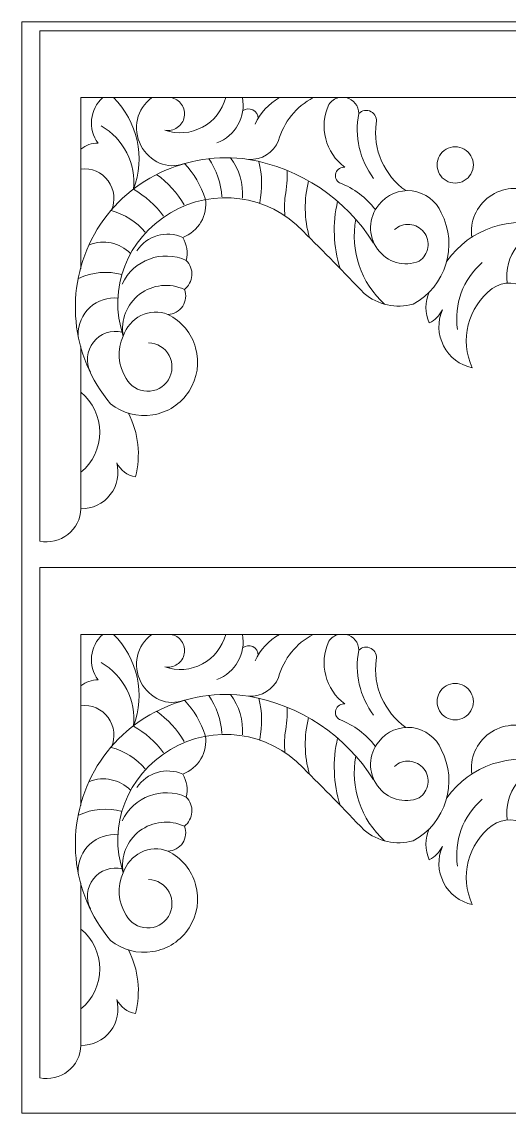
# Model space of a CAD drawing. Header units: millimetres. Extents: x 4866 to 5111, y 1247 to 1502.
# Drawn here: x 4866.6 to 4921, y 1379.7 to 1501.7 of the extents above; entities that cross this region are included whole.
import ezdxf

# ---------------------------------------------------------------- set-up
doc = ezdxf.new("R2010")
doc.units = ezdxf.units.MM
doc.header["$MEASUREMENT"] = 0
doc.layers.add('SITARA ALL', color=18, linetype='Continuous', true_color=0x000000)

msp = doc.modelspace()

# ---------------------------------------------------------------- linework, layer by layer
at = {"layer": 'SITARA ALL', "lineweight": 9}
for points, knots in [([(4866.58, 1501.74), (4866.58, 1501.74), (5110.58, 1501.74), (5110.58, 1501.74), (5110.58, 1501.74), (5110.58, 1379.74), (5110.58, 1379.74), (5110.58, 1379.74), (4866.58, 1379.74), (4866.58, 1379.74), (4866.58, 1379.74), (4866.58, 1501.74), (4866.58, 1501.74)], [0, 0, 0, 0, 0.25, 0.25, 0.25, 0.5, 0.5, 0.5, 0.75, 0.75, 0.75, 1, 1, 1, 1]), ([(4873.18, 1465.46), (4873.18, 1465.46), (4873.18, 1447.31), (4873.18, 1447.31), (4873.14, 1446.18), (4872.61, 1445.13), (4871.72, 1444.43), (4870.84, 1443.74), (4869.69, 1443.47), (4868.58, 1443.69), (4868.58, 1443.69), (4868.58, 1500.74), (4868.58, 1500.74), (4868.58, 1500.74), (4968.58, 1500.74), (4968.58, 1500.74), (4968.58, 1500.74), (5068.58, 1500.74), (5068.58, 1500.74), (5068.58, 1500.74), (5068.58, 1443.69), (5068.58, 1443.69), (5067.47, 1443.46), (5066.33, 1443.73), (5065.44, 1444.43), (5064.56, 1445.13), (5064.02, 1446.18), (5063.98, 1447.31), (5063.98, 1447.31), (5063.98, 1465.46), (5063.98, 1465.46)], [0, 0, 0, 0, 0.090909, 0.090909, 0.090909, 0.181818, 0.181818, 0.181818, 0.272727, 0.272727, 0.272727, 0.363636, 0.363636, 0.363636, 0.454545, 0.454545, 0.454545, 0.545455, 0.545455, 0.545455, 0.636364, 0.636364, 0.636364, 0.727273, 0.727273, 0.727273, 0.818182, 0.818182, 0.818182, 1, 1, 1, 1]), ([(5063.98, 1474.14), (5063.98, 1474.14), (5063.98, 1493.27), (5063.98, 1493.27), (5063.98, 1493.27), (4968.58, 1493.27), (4968.58, 1493.27), (4968.58, 1493.27), (4873.18, 1493.27), (4873.18, 1493.27), (4873.18, 1493.27), (4873.18, 1474.14), (4873.18, 1474.14)], [0, 0, 0, 0, 0.2, 0.2, 0.2, 0.4, 0.4, 0.4, 0.6, 0.6, 0.6, 1, 1, 1, 1]), ([(4875.65, 1493.27), (4874.16, 1491.98), (4873.92, 1489.75), (4875.11, 1488.17), (4874.4, 1488.2), (4873.71, 1487.96), (4873.18, 1487.5)], [0, 0, 0, 0, 0.333333, 0.333333, 0.333333, 1, 1, 1, 1]), ([(4882.42, 1480.03), (4881.52, 1481.25), (4880.37, 1482.27), (4879.06, 1483.02), (4880.41, 1486.58), (4879.53, 1490.6), (4876.82, 1493.27)], [0, 0, 0, 0, 0.333333, 0.333333, 0.333333, 1, 1, 1, 1]), ([(4881.12, 1493.27), (4879.43, 1492.05), (4878.9, 1489.77), (4879.89, 1487.93), (4880.88, 1486.09), (4882.82, 1485.18), (4884.77, 1485.92), (4885.81, 1484.78), (4886.59, 1483.44), (4887.09, 1481.99), (4887.39, 1480.12), (4886.33, 1478.3), (4884.56, 1477.64), (4885.03, 1476.87), (4885.17, 1475.95), (4884.96, 1475.08), (4882.25, 1476.31), (4879.05, 1475.13), (4877.81, 1472.43)], [0, 0, 0, 0, 0.142857, 0.142857, 0.142857, 0.285714, 0.285714, 0.285714, 0.428571, 0.428571, 0.428571, 0.571429, 0.571429, 0.571429, 0.714286, 0.714286, 0.714286, 1, 1, 1, 1]), ([(4883.22, 1493.27), (4883.71, 1493.19), (4884.15, 1492.92), (4884.43, 1492.51), (4884.72, 1492.11), (4884.83, 1491.6), (4884.74, 1491.11), (4884.65, 1490.63), (4884.37, 1490.19), (4883.96, 1489.92), (4883.55, 1489.64), (4883.04, 1489.54), (4882.56, 1489.63), (4883.94, 1489.15), (4885.47, 1489.27), (4886.76, 1489.96), (4888.06, 1490.66), (4889, 1491.85), (4889.37, 1493.27)], [0, 0, 0, 0, 0.142857, 0.142857, 0.142857, 0.285714, 0.285714, 0.285714, 0.428571, 0.428571, 0.428571, 0.571429, 0.571429, 0.571429, 0.714286, 0.714286, 0.714286, 1, 1, 1, 1]), ([(4893.01, 1490.92), (4893.01, 1491.33), (4892.78, 1491.71), (4892.4, 1491.9), (4892.03, 1492.08), (4891.59, 1492.03), (4891.26, 1491.78)], [0, 0, 0, 0, 0.333333, 0.333333, 0.333333, 1, 1, 1, 1]), ([(4905.9, 1476.99), (4902.78, 1481.96), (4897.7, 1485.37), (4891.92, 1486.37), (4893.37, 1486.26), (4894.72, 1487.11), (4895.27, 1488.46), (4895.84, 1490.53), (4897.25, 1492.27), (4899.14, 1493.27)], [0, 0, 0, 0, 0.25, 0.25, 0.25, 0.5, 0.5, 0.5, 1, 1, 1, 1]), ([(4906.1, 1480.75), (4905.07, 1482.1), (4903.69, 1483.14), (4902.1, 1483.74), (4901.71, 1483.96), (4901.54, 1484.42), (4901.68, 1484.85), (4901.82, 1485.27), (4902.25, 1485.53), (4902.7, 1485.49), (4900.5, 1487.09), (4899.75, 1490.03), (4900.89, 1492.5), (4901.15, 1492.89), (4901.55, 1493.17), (4902.01, 1493.27)], [0, 0, 0, 0, 0.166667, 0.166667, 0.166667, 0.333333, 0.333333, 0.333333, 0.5, 0.5, 0.5, 0.666667, 0.666667, 0.666667, 1, 1, 1, 1]), ([(4909.5, 1482.87), (4907.08, 1484.57), (4905.8, 1487.48), (4906.18, 1490.42), (4906.31, 1490.93), (4906.07, 1491.45), (4905.61, 1491.7), (4905.15, 1491.95), (4904.6, 1491.87), (4904.24, 1491.5), (4903.74, 1488.95), (4904.34, 1486.31), (4905.9, 1484.23)], [0, 0, 0, 0, 0.2, 0.2, 0.2, 0.4, 0.4, 0.4, 0.6, 0.6, 0.6, 1, 1, 1, 1]), ([(4884.75, 1471.82), (4883.12, 1472.59), (4881.19, 1472.38), (4879.75, 1471.29), (4878.31, 1470.19), (4877.6, 1468.4), (4877.92, 1466.62), (4878.24, 1467.62), (4878.95, 1468.44), (4879.89, 1468.9), (4880.83, 1469.36), (4881.93, 1469.41), (4882.91, 1469.04), (4884.43, 1468.29), (4885.56, 1466.92), (4886.01, 1465.29), (4886.47, 1463.65), (4886.2, 1461.9), (4885.28, 1460.47), (4884.37, 1459.04), (4882.89, 1458.07), (4881.21, 1457.8), (4879.54, 1457.52), (4877.82, 1457.99), (4876.5, 1459.05), (4872.01, 1464.38), (4871.29, 1471.92), (4874.69, 1478), (4878.08, 1484.08), (4885.03, 1487.39), (4891.92, 1486.37)], [0, 0, 0, 0, 0.090909, 0.090909, 0.090909, 0.181818, 0.181818, 0.181818, 0.272727, 0.272727, 0.272727, 0.363636, 0.363636, 0.363636, 0.454545, 0.454545, 0.454545, 0.545455, 0.545455, 0.545455, 0.636364, 0.636364, 0.636364, 0.727273, 0.727273, 0.727273, 0.818182, 0.818182, 0.818182, 1, 1, 1, 1]), ([(4917.05, 1485.75), (4917.05, 1486.47), (4916.66, 1487.14), (4916.03, 1487.51), (4915.41, 1487.87), (4914.63, 1487.87), (4914, 1487.51), (4913.37, 1487.14), (4912.99, 1486.47), (4912.99, 1485.75), (4912.99, 1485.02), (4913.37, 1484.35), (4914, 1483.99), (4914.63, 1483.62), (4915.41, 1483.62), (4916.03, 1483.99), (4916.66, 1484.35), (4917.05, 1485.02), (4917.05, 1485.75)], [0, 0, 0, 0, 0.166667, 0.166667, 0.166667, 0.333333, 0.333333, 0.333333, 0.5, 0.5, 0.5, 0.666667, 0.666667, 0.666667, 0.833333, 0.833333, 0.833333, 1, 1, 1, 1]), ([(4880.38, 1478.23), (4879.39, 1479.39), (4878.06, 1480.23), (4876.58, 1480.64), (4877.07, 1481.73), (4876.94, 1483), (4876.23, 1483.96), (4875.52, 1484.93), (4874.36, 1485.44), (4873.18, 1485.29)], [0, 0, 0, 0, 0.25, 0.25, 0.25, 0.5, 0.5, 0.5, 1, 1, 1, 1]), ([(4895.99, 1480.09), (4895.91, 1480.81), (4895.92, 1481.54), (4896.02, 1482.27), (4896.2, 1483.21), (4896.27, 1484.17), (4896.23, 1485.13)], [0, 0, 0, 0, 0.333333, 0.333333, 0.333333, 1, 1, 1, 1]), ([(4913.46, 1480.41), (4915.37, 1476.72), (4913.97, 1472.17), (4910.32, 1470.18), (4908.41, 1469.67), (4906.36, 1470.11), (4904.84, 1471.37), (4902.6, 1473.73), (4900.33, 1476.05), (4898.01, 1478.34), (4894.16, 1482.42), (4887.99, 1483.27), (4883.18, 1480.38), (4878.37, 1477.5), (4876.13, 1471.94), (4877.92, 1466.62), (4877.2, 1465.09), (4877.33, 1463.3), (4878.25, 1461.88), (4878.71, 1461.03), (4879.59, 1460.48), (4880.56, 1460.45), (4881.54, 1460.41), (4882.45, 1460.89), (4882.96, 1461.72), (4883.47, 1462.55), (4883.5, 1463.58), (4883.05, 1464.44), (4882.59, 1465.3), (4881.72, 1465.84), (4880.74, 1465.87)], [0, 0, 0, 0, 0.090909, 0.090909, 0.090909, 0.181818, 0.181818, 0.181818, 0.272727, 0.272727, 0.272727, 0.363636, 0.363636, 0.363636, 0.454545, 0.454545, 0.454545, 0.545455, 0.545455, 0.545455, 0.636364, 0.636364, 0.636364, 0.727273, 0.727273, 0.727273, 0.818182, 0.818182, 0.818182, 1, 1, 1, 1]), ([(4913.46, 1480.4), (4912.89, 1481.74), (4911.65, 1482.66), (4910.21, 1482.84), (4908.77, 1483.02), (4907.35, 1482.42), (4906.48, 1481.27), (4905.3, 1479.85), (4905.24, 1477.82), (4906.33, 1476.34), (4907.42, 1474.86), (4909.3, 1474.29), (4911, 1474.99), (4911.51, 1475.34), (4911.86, 1475.89), (4911.96, 1476.51), (4912.06, 1477.12), (4911.89, 1477.75), (4911.51, 1478.24), (4911.12, 1478.73), (4910.55, 1479.03), (4909.93, 1479.09), (4909.31, 1479.14), (4908.69, 1478.93), (4908.23, 1478.51)], [0, 0, 0, 0, 0.111111, 0.111111, 0.111111, 0.222222, 0.222222, 0.222222, 0.333333, 0.333333, 0.333333, 0.444444, 0.444444, 0.444444, 0.555556, 0.555556, 0.555556, 0.666667, 0.666667, 0.666667, 0.777778, 0.777778, 0.777778, 1, 1, 1, 1]), ([(4923.78, 1482.66), (4922.17, 1483.42), (4920.28, 1483.24), (4918.83, 1482.19), (4917.39, 1481.15), (4916.63, 1479.42), (4916.86, 1477.65)], [0, 0, 0, 0, 0.333333, 0.333333, 0.333333, 1, 1, 1, 1]), ([(4920.82, 1472.52), (4920.42, 1475.56), (4922.52, 1478.36), (4925.54, 1478.83), (4921.29, 1480.17), (4916.67, 1478.63), (4914.09, 1475)], [0, 0, 0, 0, 0.333333, 0.333333, 0.333333, 1, 1, 1, 1]), ([(4882.91, 1469.04), (4883.57, 1469.06), (4884.19, 1469.4), (4884.56, 1469.95), (4884.92, 1470.51), (4885, 1471.2), (4884.75, 1471.82), (4885.24, 1472.2), (4885.55, 1472.78), (4885.59, 1473.4), (4885.62, 1474.03), (4885.4, 1474.63), (4884.96, 1475.08)], [0, 0, 0, 0, 0.2, 0.2, 0.2, 0.4, 0.4, 0.4, 0.6, 0.6, 0.6, 1, 1, 1, 1]), ([(4912.12, 1471.55), (4911.61, 1470.45), (4911.61, 1469.18), (4912.12, 1468.08), (4912.76, 1468.39), (4913.28, 1468.91), (4913.58, 1469.56), (4913.02, 1468.26), (4913.07, 1466.78), (4913.72, 1465.52), (4914.37, 1464.26), (4915.54, 1463.36), (4916.92, 1463.06), (4915.5, 1466.17), (4916.43, 1469.85), (4919.16, 1471.92), (4920.4, 1472.8), (4922.09, 1472.73), (4923.26, 1471.75)], [0, 0, 0, 0, 0.142857, 0.142857, 0.142857, 0.285714, 0.285714, 0.285714, 0.428571, 0.428571, 0.428571, 0.571429, 0.571429, 0.571429, 0.714286, 0.714286, 0.714286, 1, 1, 1, 1]), ([(4877.36, 1470.87), (4876.2, 1470.99), (4875.05, 1470.6), (4874.19, 1469.82), (4873.34, 1469.03), (4872.86, 1467.92), (4872.88, 1466.76)], [0, 0, 0, 0, 0.333333, 0.333333, 0.333333, 1, 1, 1, 1]), ([(4877.78, 1467.06), (4876.59, 1467.34), (4875.34, 1466.9), (4874.59, 1465.94), (4873.83, 1464.98), (4873.69, 1463.68), (4874.24, 1462.58)], [0, 0, 0, 0, 0.333333, 0.333333, 0.333333, 1, 1, 1, 1]), ([(4873.18, 1451.39), (4874.52, 1452.49), (4875.3, 1454.13), (4875.3, 1455.87), (4875.3, 1457.6), (4874.52, 1459.24), (4873.18, 1460.33)], [0, 0, 0, 0, 0.333333, 0.333333, 0.333333, 1, 1, 1, 1]), ([(4873.18, 1447.31), (4874.46, 1447.29), (4875.68, 1447.87), (4876.47, 1448.89), (4877.26, 1449.9), (4877.52, 1451.22), (4877.19, 1452.46), (4877.59, 1451.62), (4878.36, 1451.03), (4879.27, 1450.87), (4879.91, 1453.26), (4879.63, 1455.8), (4878.49, 1457.99)], [0, 0, 0, 0, 0.2, 0.2, 0.2, 0.4, 0.4, 0.4, 0.6, 0.6, 0.6, 1, 1, 1, 1]), ([(4873.18, 1405.46), (4873.18, 1405.46), (4873.18, 1387.31), (4873.18, 1387.31), (4873.14, 1386.18), (4872.61, 1385.13), (4871.72, 1384.43), (4870.84, 1383.74), (4869.69, 1383.47), (4868.58, 1383.69), (4868.58, 1383.69), (4868.58, 1440.74), (4868.58, 1440.74), (4868.58, 1440.74), (4968.58, 1440.74), (4968.58, 1440.74), (4968.58, 1440.74), (5068.58, 1440.74), (5068.58, 1440.74), (5068.58, 1440.74), (5068.58, 1383.69), (5068.58, 1383.69), (5067.47, 1383.46), (5066.33, 1383.73), (5065.44, 1384.43), (5064.56, 1385.13), (5064.02, 1386.18), (5063.98, 1387.31), (5063.98, 1387.31), (5063.98, 1405.46), (5063.98, 1405.46)], [0, 0, 0, 0, 0.090909, 0.090909, 0.090909, 0.181818, 0.181818, 0.181818, 0.272727, 0.272727, 0.272727, 0.363636, 0.363636, 0.363636, 0.454545, 0.454545, 0.454545, 0.545455, 0.545455, 0.545455, 0.636364, 0.636364, 0.636364, 0.727273, 0.727273, 0.727273, 0.818182, 0.818182, 0.818182, 1, 1, 1, 1]), ([(5063.98, 1414.14), (5063.98, 1414.14), (5063.98, 1433.27), (5063.98, 1433.27), (5063.98, 1433.27), (4968.58, 1433.27), (4968.58, 1433.27), (4968.58, 1433.27), (4873.18, 1433.27), (4873.18, 1433.27), (4873.18, 1433.27), (4873.18, 1414.14), (4873.18, 1414.14)], [0, 0, 0, 0, 0.2, 0.2, 0.2, 0.4, 0.4, 0.4, 0.6, 0.6, 0.6, 1, 1, 1, 1]), ([(4875.65, 1433.27), (4874.16, 1431.98), (4873.92, 1429.75), (4875.11, 1428.17), (4874.4, 1428.2), (4873.71, 1427.96), (4873.18, 1427.5)], [0, 0, 0, 0, 0.333333, 0.333333, 0.333333, 1, 1, 1, 1]), ([(4882.42, 1420.03), (4881.52, 1421.25), (4880.37, 1422.27), (4879.06, 1423.02), (4880.41, 1426.58), (4879.53, 1430.6), (4876.82, 1433.27)], [0, 0, 0, 0, 0.333333, 0.333333, 0.333333, 1, 1, 1, 1]), ([(4881.12, 1433.27), (4879.43, 1432.05), (4878.9, 1429.77), (4879.89, 1427.93), (4880.88, 1426.09), (4882.82, 1425.18), (4884.77, 1425.92), (4885.81, 1424.78), (4886.59, 1423.44), (4887.09, 1421.99), (4887.39, 1420.12), (4886.33, 1418.3), (4884.56, 1417.64), (4885.03, 1416.87), (4885.17, 1415.95), (4884.96, 1415.08), (4882.25, 1416.31), (4879.05, 1415.13), (4877.81, 1412.43)], [0, 0, 0, 0, 0.142857, 0.142857, 0.142857, 0.285714, 0.285714, 0.285714, 0.428571, 0.428571, 0.428571, 0.571429, 0.571429, 0.571429, 0.714286, 0.714286, 0.714286, 1, 1, 1, 1]), ([(4883.22, 1433.27), (4883.71, 1433.19), (4884.15, 1432.92), (4884.43, 1432.51), (4884.72, 1432.11), (4884.83, 1431.6), (4884.74, 1431.11), (4884.65, 1430.63), (4884.37, 1430.19), (4883.96, 1429.92), (4883.55, 1429.64), (4883.04, 1429.54), (4882.56, 1429.63), (4883.94, 1429.15), (4885.47, 1429.27), (4886.76, 1429.96), (4888.06, 1430.66), (4889, 1431.85), (4889.37, 1433.27)], [0, 0, 0, 0, 0.142857, 0.142857, 0.142857, 0.285714, 0.285714, 0.285714, 0.428571, 0.428571, 0.428571, 0.571429, 0.571429, 0.571429, 0.714286, 0.714286, 0.714286, 1, 1, 1, 1]), ([(4905.9, 1416.99), (4902.78, 1421.96), (4897.7, 1425.37), (4891.92, 1426.37), (4893.37, 1426.26), (4894.72, 1427.11), (4895.27, 1428.46), (4895.84, 1430.53), (4897.25, 1432.27), (4899.14, 1433.27)], [0, 0, 0, 0, 0.25, 0.25, 0.25, 0.5, 0.5, 0.5, 1, 1, 1, 1]), ([(4906.1, 1420.75), (4905.07, 1422.1), (4903.69, 1423.14), (4902.1, 1423.74), (4901.71, 1423.96), (4901.54, 1424.42), (4901.68, 1424.85), (4901.82, 1425.27), (4902.25, 1425.53), (4902.7, 1425.49), (4900.5, 1427.09), (4899.75, 1430.03), (4900.89, 1432.5), (4901.15, 1432.89), (4901.55, 1433.17), (4902.01, 1433.27)], [0, 0, 0, 0, 0.166667, 0.166667, 0.166667, 0.333333, 0.333333, 0.333333, 0.5, 0.5, 0.5, 0.666667, 0.666667, 0.666667, 1, 1, 1, 1]), ([(4893.01, 1430.92), (4893.01, 1431.33), (4892.78, 1431.71), (4892.4, 1431.9), (4892.03, 1432.08), (4891.59, 1432.03), (4891.26, 1431.78)], [0, 0, 0, 0, 0.333333, 0.333333, 0.333333, 1, 1, 1, 1]), ([(4909.5, 1422.87), (4907.08, 1424.57), (4905.8, 1427.48), (4906.18, 1430.42), (4906.31, 1430.93), (4906.07, 1431.45), (4905.61, 1431.7), (4905.15, 1431.95), (4904.6, 1431.87), (4904.24, 1431.5), (4903.74, 1428.95), (4904.34, 1426.31), (4905.9, 1424.23)], [0, 0, 0, 0, 0.2, 0.2, 0.2, 0.4, 0.4, 0.4, 0.6, 0.6, 0.6, 1, 1, 1, 1]), ([(4917.05, 1425.75), (4917.05, 1426.47), (4916.66, 1427.14), (4916.03, 1427.51), (4915.41, 1427.87), (4914.63, 1427.87), (4914, 1427.51), (4913.37, 1427.14), (4912.99, 1426.47), (4912.99, 1425.75), (4912.99, 1425.02), (4913.37, 1424.35), (4914, 1423.99), (4914.63, 1423.62), (4915.41, 1423.62), (4916.03, 1423.99), (4916.66, 1424.35), (4917.05, 1425.02), (4917.05, 1425.75)], [0, 0, 0, 0, 0.166667, 0.166667, 0.166667, 0.333333, 0.333333, 0.333333, 0.5, 0.5, 0.5, 0.666667, 0.666667, 0.666667, 0.833333, 0.833333, 0.833333, 1, 1, 1, 1]), ([(4884.75, 1411.82), (4883.12, 1412.59), (4881.19, 1412.38), (4879.75, 1411.29), (4878.31, 1410.19), (4877.6, 1408.4), (4877.92, 1406.62), (4878.24, 1407.62), (4878.95, 1408.44), (4879.89, 1408.9), (4880.83, 1409.36), (4881.93, 1409.41), (4882.91, 1409.04), (4884.43, 1408.29), (4885.56, 1406.92), (4886.01, 1405.29), (4886.47, 1403.65), (4886.2, 1401.9), (4885.28, 1400.47), (4884.37, 1399.04), (4882.89, 1398.07), (4881.21, 1397.8), (4879.54, 1397.53), (4877.82, 1397.99), (4876.5, 1399.05), (4872.01, 1404.38), (4871.29, 1411.92), (4874.69, 1418), (4878.08, 1424.08), (4885.03, 1427.39), (4891.92, 1426.37)], [0, 0, 0, 0, 0.090909, 0.090909, 0.090909, 0.181818, 0.181818, 0.181818, 0.272727, 0.272727, 0.272727, 0.363636, 0.363636, 0.363636, 0.454545, 0.454545, 0.454545, 0.545455, 0.545455, 0.545455, 0.636364, 0.636364, 0.636364, 0.727273, 0.727273, 0.727273, 0.818182, 0.818182, 0.818182, 1, 1, 1, 1]), ([(4880.38, 1418.23), (4879.39, 1419.39), (4878.06, 1420.23), (4876.58, 1420.64), (4877.07, 1421.73), (4876.94, 1423), (4876.23, 1423.96), (4875.52, 1424.93), (4874.36, 1425.44), (4873.18, 1425.29)], [0, 0, 0, 0, 0.25, 0.25, 0.25, 0.5, 0.5, 0.5, 1, 1, 1, 1]), ([(4895.99, 1420.09), (4895.91, 1420.81), (4895.92, 1421.54), (4896.02, 1422.27), (4896.2, 1423.21), (4896.27, 1424.17), (4896.23, 1425.13)], [0, 0, 0, 0, 0.333333, 0.333333, 0.333333, 1, 1, 1, 1]), ([(4913.46, 1420.41), (4915.37, 1416.72), (4913.97, 1412.17), (4910.32, 1410.18), (4908.41, 1409.67), (4906.36, 1410.11), (4904.84, 1411.37), (4902.6, 1413.73), (4900.33, 1416.05), (4898.01, 1418.34), (4894.16, 1422.42), (4887.99, 1423.27), (4883.18, 1420.38), (4878.37, 1417.5), (4876.13, 1411.94), (4877.92, 1406.62), (4877.2, 1405.09), (4877.33, 1403.3), (4878.25, 1401.88), (4878.71, 1401.03), (4879.59, 1400.48), (4880.56, 1400.45), (4881.54, 1400.41), (4882.45, 1400.89), (4882.96, 1401.72), (4883.47, 1402.55), (4883.5, 1403.58), (4883.05, 1404.44), (4882.59, 1405.3), (4881.72, 1405.84), (4880.74, 1405.87)], [0, 0, 0, 0, 0.090909, 0.090909, 0.090909, 0.181818, 0.181818, 0.181818, 0.272727, 0.272727, 0.272727, 0.363636, 0.363636, 0.363636, 0.454545, 0.454545, 0.454545, 0.545455, 0.545455, 0.545455, 0.636364, 0.636364, 0.636364, 0.727273, 0.727273, 0.727273, 0.818182, 0.818182, 0.818182, 1, 1, 1, 1]), ([(4913.46, 1420.4), (4912.89, 1421.74), (4911.65, 1422.66), (4910.21, 1422.84), (4908.77, 1423.02), (4907.35, 1422.42), (4906.48, 1421.27), (4905.3, 1419.85), (4905.24, 1417.82), (4906.33, 1416.34), (4907.42, 1414.86), (4909.3, 1414.29), (4911, 1414.99), (4911.51, 1415.34), (4911.86, 1415.89), (4911.96, 1416.51), (4912.06, 1417.12), (4911.89, 1417.75), (4911.51, 1418.24), (4911.12, 1418.73), (4910.55, 1419.03), (4909.93, 1419.09), (4909.31, 1419.14), (4908.69, 1418.93), (4908.23, 1418.51)], [0, 0, 0, 0, 0.111111, 0.111111, 0.111111, 0.222222, 0.222222, 0.222222, 0.333333, 0.333333, 0.333333, 0.444444, 0.444444, 0.444444, 0.555556, 0.555556, 0.555556, 0.666667, 0.666667, 0.666667, 0.777778, 0.777778, 0.777778, 1, 1, 1, 1]), ([(4923.78, 1422.66), (4922.17, 1423.42), (4920.28, 1423.24), (4918.83, 1422.19), (4917.39, 1421.15), (4916.63, 1419.42), (4916.86, 1417.65)], [0, 0, 0, 0, 0.333333, 0.333333, 0.333333, 1, 1, 1, 1]), ([(4920.82, 1412.52), (4920.42, 1415.56), (4922.52, 1418.36), (4925.54, 1418.83), (4921.29, 1420.17), (4916.67, 1418.63), (4914.09, 1415)], [0, 0, 0, 0, 0.333333, 0.333333, 0.333333, 1, 1, 1, 1]), ([(4882.91, 1409.04), (4883.57, 1409.06), (4884.19, 1409.4), (4884.56, 1409.95), (4884.92, 1410.51), (4885, 1411.2), (4884.75, 1411.82), (4885.24, 1412.2), (4885.55, 1412.78), (4885.59, 1413.4), (4885.62, 1414.03), (4885.4, 1414.63), (4884.96, 1415.08)], [0, 0, 0, 0, 0.2, 0.2, 0.2, 0.4, 0.4, 0.4, 0.6, 0.6, 0.6, 1, 1, 1, 1]), ([(4912.12, 1411.55), (4911.61, 1410.45), (4911.61, 1409.18), (4912.12, 1408.08), (4912.76, 1408.39), (4913.28, 1408.91), (4913.58, 1409.56), (4913.02, 1408.26), (4913.07, 1406.78), (4913.72, 1405.52), (4914.37, 1404.26), (4915.54, 1403.36), (4916.92, 1403.06), (4915.5, 1406.17), (4916.43, 1409.85), (4919.16, 1411.92), (4920.4, 1412.8), (4922.09, 1412.73), (4923.26, 1411.75)], [0, 0, 0, 0, 0.142857, 0.142857, 0.142857, 0.285714, 0.285714, 0.285714, 0.428571, 0.428571, 0.428571, 0.571429, 0.571429, 0.571429, 0.714286, 0.714286, 0.714286, 1, 1, 1, 1]), ([(4877.36, 1410.87), (4876.2, 1410.99), (4875.05, 1410.6), (4874.19, 1409.82), (4873.34, 1409.03), (4872.86, 1407.92), (4872.88, 1406.76)], [0, 0, 0, 0, 0.333333, 0.333333, 0.333333, 1, 1, 1, 1]), ([(4877.78, 1407.06), (4876.59, 1407.34), (4875.34, 1406.9), (4874.59, 1405.94), (4873.83, 1404.98), (4873.69, 1403.68), (4874.24, 1402.58)], [0, 0, 0, 0, 0.333333, 0.333333, 0.333333, 1, 1, 1, 1]), ([(4873.18, 1391.39), (4874.52, 1392.49), (4875.3, 1394.13), (4875.3, 1395.87), (4875.3, 1397.6), (4874.52, 1399.24), (4873.18, 1400.33)], [0, 0, 0, 0, 0.333333, 0.333333, 0.333333, 1, 1, 1, 1]), ([(4873.18, 1387.31), (4874.46, 1387.29), (4875.68, 1387.87), (4876.47, 1388.89), (4877.26, 1389.9), (4877.52, 1391.22), (4877.19, 1392.46), (4877.59, 1391.62), (4878.36, 1391.03), (4879.27, 1390.87), (4879.91, 1393.26), (4879.63, 1395.8), (4878.49, 1397.99)], [0, 0, 0, 0, 0.2, 0.2, 0.2, 0.4, 0.4, 0.4, 0.6, 0.6, 0.6, 1, 1, 1, 1])]:
    msp.add_open_spline(points, degree=3, knots=knots, dxfattribs=at)
for points in [[(4888.39, 1488.21), (4890.44, 1488.99), (4891.64, 1491.11), (4891.24, 1493.27)], [(4895.37, 1493.27), (4894.18, 1492.59), (4893.24, 1491.56), (4892.66, 1490.32)], [(4904.24, 1491.5), (4904.24, 1492.35), (4903.65, 1493.08), (4902.82, 1493.27)], [(4879.06, 1483.02), (4879.37, 1485.89), (4877.95, 1488.67), (4875.45, 1490.11)], [(4888.94, 1482.18), (4888.85, 1483.71), (4888.34, 1485.19), (4887.47, 1486.45)], [(4891.25, 1482.02), (4891.35, 1483.64), (4890.88, 1485.25), (4889.9, 1486.55)], [(4893.17, 1481.52), (4893.48, 1483.05), (4893.45, 1484.62), (4893.07, 1486.13)], [(4884.73, 1481.29), (4883.95, 1482.62), (4882.9, 1483.78), (4881.64, 1484.67)], [(4898.63, 1483.96), (4898.1, 1481.88), (4898.14, 1479.7), (4898.72, 1477.63)], [(4901.87, 1481.68), (4901.3, 1479.19), (4901.39, 1476.6), (4902.15, 1474.17)], [(4903.9, 1479.67), (4903.26, 1476.16), (4904.48, 1472.57), (4907.13, 1470.18)], [(4878.72, 1475.84), (4877.53, 1477.06), (4875.73, 1477.45), (4874.15, 1476.82)], [(4884.56, 1477.64), (4882.72, 1478.47), (4880.55, 1477.84), (4879.44, 1476.15)], [(4877.78, 1473.48), (4876.16, 1473.93), (4874.44, 1473.78), (4872.92, 1473.05)], [(4918.03, 1474.84), (4915.89, 1472.98), (4914.85, 1470.15), (4915.27, 1467.34)], [(4888.39, 1428.21), (4890.44, 1428.99), (4891.64, 1431.11), (4891.24, 1433.27)], [(4895.37, 1433.27), (4894.18, 1432.59), (4893.24, 1431.56), (4892.66, 1430.32)], [(4904.24, 1431.5), (4904.24, 1432.35), (4903.65, 1433.08), (4902.82, 1433.27)], [(4879.06, 1423.02), (4879.37, 1425.89), (4877.95, 1428.67), (4875.45, 1430.11)], [(4888.94, 1422.18), (4888.85, 1423.71), (4888.34, 1425.19), (4887.47, 1426.45)], [(4891.25, 1422.02), (4891.35, 1423.64), (4890.88, 1425.25), (4889.9, 1426.55)], [(4893.17, 1421.52), (4893.48, 1423.05), (4893.45, 1424.62), (4893.07, 1426.13)], [(4884.73, 1421.29), (4883.95, 1422.62), (4882.9, 1423.78), (4881.64, 1424.67)], [(4898.63, 1423.96), (4898.1, 1421.88), (4898.14, 1419.7), (4898.72, 1417.63)], [(4901.87, 1421.68), (4901.3, 1419.19), (4901.39, 1416.6), (4902.15, 1414.17)], [(4903.9, 1419.67), (4903.26, 1416.16), (4904.48, 1412.57), (4907.13, 1410.18)], [(4884.56, 1417.64), (4882.72, 1418.47), (4880.55, 1417.84), (4879.44, 1416.15)], [(4878.72, 1415.84), (4877.53, 1417.06), (4875.73, 1417.45), (4874.15, 1416.82)], [(4918.03, 1414.84), (4915.89, 1412.98), (4914.85, 1410.15), (4915.27, 1407.34)], [(4877.78, 1413.48), (4876.16, 1413.93), (4874.44, 1413.78), (4872.92, 1413.05)]]:
    msp.add_open_spline(points, degree=3, dxfattribs=at)

doc.saveas('drawing.dxf')
